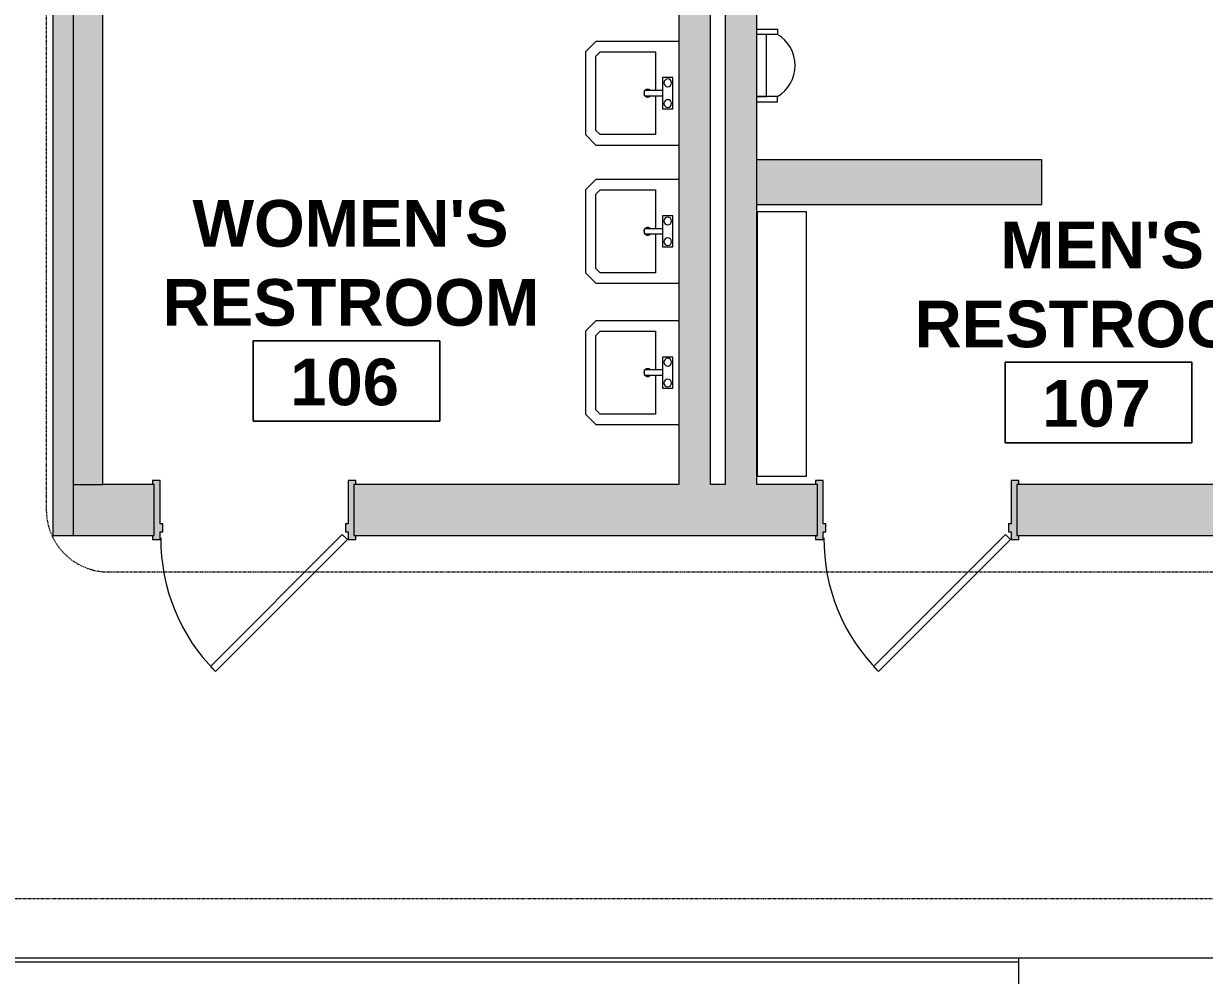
# Model space of a CAD drawing. Header units: inches. Extents: x 899 to 4491, y -721 to 1008.
# Drawn here: x 3743.2 to 3971, y -304.9 to -121.3 of the extents above; entities that cross this region are included whole.
import ezdxf

# ---------------------------------------------------------------- set-up
doc = ezdxf.new("R2010")
doc.units = ezdxf.units.IN
doc.header["$MEASUREMENT"] = 0
doc.linetypes.add('Dash Dot 3_16_', pattern=[0.3125, 0.1875, -0.0625, 0, -0.0625])
for name, color, linetype, lineweight in [('A-ANNO-SYMB', 150, 'Continuous', 9), ('A-AREA-IDEN', 2, 'Continuous', 9), ('A-DOOR', 31, 'Continuous', 13), ('A-FLOR', 192, 'Continuous', 13), ('A-FLOR-LEVL', 51, 'Continuous', 9), ('A-WALL', 113, 'Continuous', 13), ('A-WALL-PATT', 111, 'Continuous', 13), ('I-WALL', 2, 'Continuous', 13), ('M-EQPM', 50, 'Continuous', 13), ('P-SANR-FIXT', 6, 'Continuous', 13)]:
    doc.layers.add(name, color=color, linetype=linetype, lineweight=lineweight)
doc.styles.add('Swis721 Lt BT_B', font='', dxfattribs={"height": 9})
doc.styles.get('Swis721 Lt BT_B').set_extended_font_data('Swis721 Lt BT', bold=True)

# ---------------------------------------------------------------- blocks, each defined once
blk = doc.blocks.new('Door - Single - Solid Door 36_ x 84_-7219896-FIRST FLOOR CONSTRUCTION')
at = {"layer": 'A-DOOR'}
h = blk.add_hatch(color=250, dxfattribs=at)
h.paths.add_polyline_path([(-14.13, 5.78), (-15.63, 5.78), (-15.63, 5.03), (-15.26, 5.03), (-15.26, -4.85), (-15.63, -4.85), (-15.63, -5.6), (-14.13, -5.6), (-14.13, 2.78), (-13.63, 2.78), (-13.63, 4.28), (-14.13, 4.28), (-14.13, 5.03)], flags=0)
h.paths.add_polyline_path([(22.12, 5.78), (22.12, 4.28), (21.62, 4.28), (21.62, 2.78), (22.12, 2.78), (22.12, -5.6), (23.62, -5.6), (23.62, -4.85), (23.24, -4.85), (23.24, 5.03), (23.62, 5.03), (23.62, 5.78), (23.24, 5.78)], flags=0)
at = {"layer": 'A-DOOR', "color": 8, "lineweight": 20}
for p, q in [((-14.01, 5.78), (11.45, 31.23)), ((12.42, 30.26), (-13.03, 4.8)), ((11.45, 31.23), (12.42, 30.26)), ((-15.63, 5.78), (-15.63, 5.03)), ((-14.13, 5.78), (-15.63, 5.78)), ((-14.13, 4.28), (-14.13, 5.78)), ((-13.03, 4.8), (-14.01, 5.78)), ((23.62, 5.78), (22.12, 5.78)), ((22.12, 5.78), (22.12, 4.28)), ((23.62, 5.03), (23.62, 5.78)), ((-13.63, 4.28), (-14.13, 4.28)), ((-14.13, -5.6), (-14.13, 2.78)), ((-14.13, 2.78), (-13.63, 2.78)), ((-13.63, 2.78), (-13.63, 4.28)), ((22.12, 4.28), (21.62, 4.28)), ((21.62, 4.28), (21.62, 2.78)), ((21.62, 2.78), (22.12, 2.78)), ((22.12, 2.78), (22.12, -5.6)), ((-15.63, -4.85), (-15.63, -5.6)), ((-15.63, -5.6), (-14.13, -5.6)), ((22.12, -5.6), (23.62, -5.6)), ((23.62, -5.6), (23.62, -4.85))]:
    blk.add_line(p, q, dxfattribs=at)
at = {"layer": 'A-DOOR', "lineweight": 9}
blk.add_arc((-14.01, 5.78), 36, 359.5, 45, dxfattribs=at)
blk = doc.blocks.new('Fan Coil Unit 9_5L x 51W x 25_5H - Fan Coil Unit 9_5L x 51W x 25_5H-6913397-FIRST FLOOR CONSTRUCTION')
at = {"layer": 'M-EQPM', "lineweight": 9}
for p, q in [((-25.5, 4.75), (-25.5, -4.75)), ((25.5, 4.75), (-25.5, 4.75)), ((25.5, -4.75), (25.5, 4.75)), ((-25.5, -4.75), (25.5, -4.75))]:
    blk.add_line(p, q, dxfattribs=at)
blk = doc.blocks.new('Lavatory - Wall Mounted - 20_x18_ - Public-6857333-FIRST FLOOR CONSTRUCTION')
at = {"layer": 'P-SANR-FIXT', "lineweight": 9}
for p, q in [((-436.49, -42.99), (-452.49, -42.99)), ((-434.49, -44.99), (-436.49, -42.99)), ((-447.99, -52.49), (-447.99, -44.99)), ((-447.99, -44.99), (-437.31, -44.99)), ((-437.31, -44.99), (-436.49, -45.82)), ((-434.49, -60.99), (-434.49, -44.99)), ((-436.49, -45.82), (-436.49, -60.16)), ((-449.36, -49.99), (-451.36, -49.99)), ((-451.36, -49.99), (-451.36, -55.99)), ((-449.36, -55.99), (-449.36, -49.99)), ((-449.36, -53.49), (-449.36, -52.49)), ((-445.9, -52.49), (-449.36, -52.49)), ((-449.36, -53.49), (-445.9, -53.49)), ((-447.99, -60.99), (-447.99, -53.49)), ((-445.9, -52.49), (-445.9, -53.49)), ((-451.36, -55.99), (-449.36, -55.99)), ((-437.31, -60.99), (-447.99, -60.99)), ((-436.49, -60.16), (-437.31, -60.99)), ((-436.49, -62.99), (-434.49, -60.99)), ((-452.49, -62.99), (-436.49, -62.99))]:
    blk.add_line(p, q, dxfattribs=at)
for centre, start, end in [((-450.36, -50.99), 90, 270), ((-450.36, -50.99), 270, 90), ((-446.49, -52.99), 90, 135), ((-446.49, -52.99), 90, 135), ((-446.49, -52.99), 45, 90), ((-446.49, -52.99), 45, 90), ((-450.36, -54.99), 90, 270), ((-450.36, -54.99), 270, 90), ((-446.49, -52.99), 225, 270), ((-446.49, -52.99), 225, 270), ((-446.49, -52.99), 270, 315), ((-446.49, -52.99), 270, 315), ((-446.49, -52.99), 322.3964, 37.6036), ((-446.49, -52.99), 322.3964, 37.6036)]:
    blk.add_arc(centre, 0.75, start, end, dxfattribs=at)
blk = doc.blocks.new('P-Urinal-Wall-3D - P-Urinal-Wall-3D-7094392-FIRST FLOOR CONSTRUCTION')
at = {"layer": 'P-SANR-FIXT', "lineweight": 9}
for p, q in [((-11.29, 3.06), (-11.29, 7.06)), ((-11.29, 7.06), (-10.29, 7.06)), ((-10.29, 7.06), (-10.29, 3.06)), ((2.73, 7.06), (1.71, 7.06)), ((1.71, 7.06), (1.71, 3.06)), ((2.73, 3.06), (2.73, 7.06)), ((1.71, 4.91), (-10.29, 4.91)), ((-10.29, 4.91), (-10.29, 3.06)), ((1.71, 3.06), (1.71, 4.91))]:
    blk.add_line(p, q, dxfattribs=at)
blk.add_arc((-4.29, 3.46), 7, 31.0027, 148.9973, dxfattribs=at)
blk = doc.blocks.new('Room Tag - Room Name and Number-3379422-FIRST FLOOR CONSTRUCTION')
at = {"layer": 'A-AREA-IDEN'}
for p, q in [((-0.1881, -0.1636), (-0.1881, -0.0018)), ((-0.1881, -0.0018), (0.1869, -0.0018)), ((0.1869, -0.0018), (-0.1881, -0.0018)), ((-0.1881, -0.0018), (-0.1881, -0.1636)), ((0.1869, -0.0018), (0.1869, -0.1636)), ((0.1869, -0.1636), (0.1869, -0.0018)), ((0.1869, -0.1636), (-0.1881, -0.1636)), ((-0.1881, -0.1636), (0.1869, -0.1636))]:
    blk.add_line(p, q, dxfattribs=at)

msp = doc.modelspace()

# ---------------------------------------------------------------- hatches: boundary and pattern name
at = {"layer": 'A-WALL-PATT', "lineweight": 9}
for points in [[(3875.75, -210.18), (3875.75, 34.78), (3869.62, 34.78), (3869.62, -210.18)], [(3878.56, -210.18), (3884.68, -210.18), (3884.68, 34.78), (3878.56, 34.78), (3878.56, -204.59)], [(3758.49, -210.18), (3758.49, -111.06), (3752.87, -111.06), (3752.87, -210.18)], [(3748.87, -220.05), (3752.87, -220.05), (3752.87, -112.28), (3748.87, -112.28), (3748.87, -210.18)], [(3884.68, -156.18), (3939.68, -156.18), (3939.68, -147.55), (3884.68, -147.55), (3884.68, -149.49)]]:
    msp.add_hatch(color=7, dxfattribs=at).paths.add_polyline_path(points, flags=0)
h = msp.add_hatch(color=7, dxfattribs=at)
h.paths.add_polyline_path([(4025.49, -220.05), (4025.49, -210.18), (3934.87, -210.21), (3934.87, -220.05), (3978.3, -220.05)], flags=0)
h.paths.add_polyline_path([(3884.68, -220.05), (3896.37, -220.05), (3896.37, -210.18), (3806.93, -210.18), (3806.93, -220.05), (3878.56, -220.05)], flags=0)
h.paths.add_polyline_path([(3758.49, -220.05), (3768.43, -220.05), (3768.43, -210.18), (3752.87, -210.18), (3752.87, -220.05)], flags=0)

# ---------------------------------------------------------------- linework, layer by layer
at = {"layer": 'A-ANNO-SYMB', "linetype": 'Dash Dot 3_16_'}
for p, q in [((3747.59, 36.03), (3747.59, -215.08)), ((3759.59, -227.08), (4013.71, -227.08)), ((4072.78, -290.12), (3191.29, -290.12))]:
    msp.add_line(p, q, dxfattribs=at)
msp.add_arc((3759.59, -215.08), 12, 180, 270, dxfattribs=at)
at = {"layer": 'A-FLOR'}
for p, q in [((3533.61, -301.48), (4041.61, -301.48)), ((3935.15, -301.48), (3935.15, -302.37))]:
    msp.add_line(p, q, dxfattribs=at)
at = {"layer": 'A-FLOR-LEVL'}
for q in [(3600.19, -302.37), (3935.19, -369.62)]:
    msp.add_line((3935.19, -302.37), q, dxfattribs=at)
at = {"layer": 'A-WALL', "color": 8, "lineweight": 20}
for p, q in [((3758.49, -210.18), (3758.49, -97.19)), ((3752.87, -210.18), (3752.87, -111.06)), ((3748.87, -112.28), (3748.87, -220.05)), ((3939.68, -147.55), (3884.68, -147.55)), ((3939.68, -156.18), (3939.68, -147.55)), ((3884.68, -156.18), (3939.68, -156.18)), ((3768.43, -210.18), (3758.49, -210.18)), ((3768.43, -220.05), (3768.43, -210.18)), ((3869.62, -210.18), (3806.93, -210.18)), ((3806.93, -210.18), (3806.93, -220.05)), ((3878.56, -210.18), (3875.75, -210.18)), ((3896.37, -210.18), (3884.68, -210.18)), ((3896.37, -220.05), (3896.37, -210.18)), ((4014.19, -210.18), (3934.87, -210.18)), ((3934.87, -210.18), (3934.87, -220.05)), ((3748.87, -220.05), (3768.43, -220.05)), ((3806.93, -220.05), (3896.37, -220.05)), ((3934.87, -220.05), (4039.37, -220.05))]:
    msp.add_line(p, q, dxfattribs=at)
at = {"layer": 'A-WALL', "color": 55}
for p, q in [((3884.68, -156.18), (3884.68, -147.55)), ((3752.87, -210.18), (3758.49, -210.18)), ((3752.87, -220.05), (3752.87, -210.18))]:
    msp.add_line(p, q, dxfattribs=at)
at = {"layer": 'I-WALL', "color": 8, "lineweight": 20}
for p, q in [((3875.75, -210.18), (3875.75, 34.78)), ((3878.56, 34.78), (3878.56, -210.18)), ((3884.68, -147.55), (3884.68, 4.78)), ((3869.62, -113.18), (3869.62, -210.18)), ((3884.68, -210.18), (3884.68, -156.18))]:
    msp.add_line(p, q, dxfattribs=at)

# ---------------------------------------------------------------- block references
at = {"layer": 'A-AREA-IDEN', "xscale": 95.99999999999994, "yscale": 95.99999999999994, "zscale": 95.99999999999994}
for p in [(3805.56, -182.31), (3950.65, -186.46)]:
    msp.add_blockref('Room Tag - Room Name and Number-3379422-FIRST FLOOR CONSTRUCTION', p, dxfattribs=at)
at = {"layer": 'A-DOOR', "rotation": 180}
for p in [(3791.68, -215.03), (3919.62, -215.03)]:
    msp.add_blockref('Door - Single - Solid Door 36_ x 84_-7219896-FIRST FLOOR CONSTRUCTION', p, dxfattribs=at)
at = {"layer": 'M-EQPM', "lineweight": 9, "rotation": 89.99999999999991}
msp.add_blockref('Fan Coil Unit 9_5L x 51W x 25_5H - Fan Coil Unit 9_5L x 51W x 25_5H-6913397-FIRST FLOOR CONSTRUCTION', (3889.5, -183.12), dxfattribs=at)
at = {"layer": 'P-SANR-FIXT', "lineweight": 9}
for name, p, rotation in [('P-Urinal-Wall-3D - P-Urinal-Wall-3D-7094392-FIRST FLOOR CONSTRUCTION', (3881.62, -133.66), 269.9999999999999), ('Lavatory - Wall Mounted - 20_x18_ - Public-6857333-FIRST FLOOR CONSTRUCTION', (3417.14, -187.71), 180), ('Lavatory - Wall Mounted - 20_x18_ - Public-6857333-FIRST FLOOR CONSTRUCTION', (3417.14, -214.35), 180), ('Lavatory - Wall Mounted - 20_x18_ - Public-6857333-FIRST FLOOR CONSTRUCTION', (3417.14, -241.6), 180)]:
    msp.add_blockref(name, p, dxfattribs=dict(at, rotation=rotation))

# ---------------------------------------------------------------- texts
at = {"layer": 'A-AREA-IDEN', "char_height": 9, "attachment_point": 1, "style": 'Swis721 Lt BT_B'}
for s, insert, width in [("WOMEN'S", (3775.81, -155.33), 71.811), ("MEN'S", (3931.65, -159.48), 46.056), ('RESTROOM', (3770.06, -170.58), 85.749), ('RESTROOM', (3915.15, -174.73), 85.749), ('106', (3794.66, -185.92), 25.452), ('107', (3939.75, -190.07), 25.452)]:
    msp.add_mtext(s, dxfattribs=dict(at, insert=insert, width=width))

doc.saveas('drawing.dxf')
